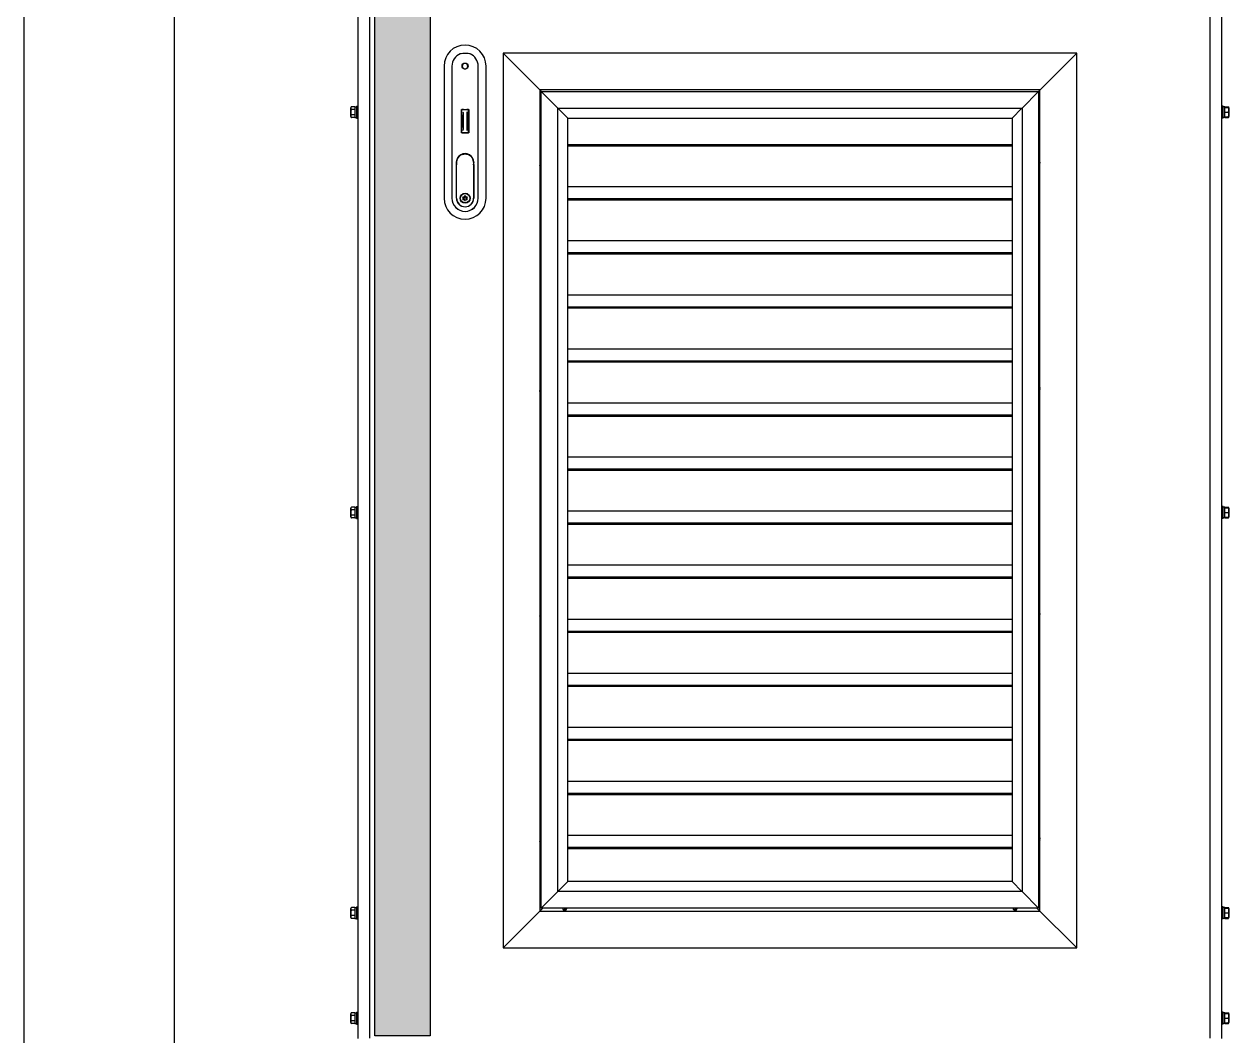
# Model space of a CAD drawing. Header units: millimetres. Extents: x 55614 to 110757, y -66981 to -47484.
# Drawn here: x 62705 to 63908, y -56544 to -55533 of the extents above; entities that cross this region are included whole.
import ezdxf

# ---------------------------------------------------------------- set-up
doc = ezdxf.new("R2010")
doc.units = ezdxf.units.MM
doc.layers.get('0').update_dxf_attribs({"lineweight": 15})
for name, color, linetype in [('2401-00300-M6-16HWMC_0', 7, 'Continuous'), ('2401-00695-M4-16ST_0', 7, 'Continuous'), ('4212-68099_1_0', 7, 'Continuous'), ('4212-73755_1_0', 7, 'Continuous'), ('layer 3', 7, 'Continuous'), ('WATER-PROOF-INNER-DOWN_0', 7, 'Continuous'), ('WATER-PROOF-INNER-SIDE_0', 7, 'Continuous'), ('WATER-PROOF-INNER_0', 7, 'Continuous'), ('WATER-PROOF-OUTER-DOWN_0', 7, 'Continuous'), ('WATER-PROOF-OUTER-SIDE_0', 7, 'Continuous'), ('WSP-0814_1_0', 7, 'Continuous'), ('WSP-0814_3_0', 7, 'Continuous')]:
    doc.layers.add(name, color=color, linetype=linetype)
doc.layers.add('THICK', color=7, linetype='Continuous', lineweight=0)

# ---------------------------------------------------------------- blocks, each defined once
blk = doc.blocks.new('erwqre')
h = blk.add_hatch(color=252)
edge = h.paths.add_edge_path()
edge.add_spline(control_points=[(14396.7, -14467.8), (14396.7, -14125.7), (14396.7, -13783.6), (14396.7, -13783.6), (14396.7, -13783.6), (14396.7, -13783.6), (14383, -13802.3), (14369.2, -13820.9)], knot_values=[0.375, 0.375, 0.375, 0.375, 0.5, 0.5, 0.5, 0.5, 0.625, 0.625, 0.625, 0.625], degree=3, periodic=0)
edge.add_spline(control_points=[(14369.2, -13820.9), (14355.5, -13839.6), (14341.7, -13858.3), (14341.7, -13858.3), (14341.7, -13858.3), (14341.7, -13858.3), (14341.7, -14181.7), (14341.7, -14505.1)], knot_values=[0.625, 0.625, 0.625, 0.625, 0.75, 0.75, 0.75, 0.75, 0.875, 0.875, 0.875, 0.875], degree=3, periodic=0)
edge.add_spline(control_points=[(14341.7, -14505.1), (14341.7, -14828.6), (14341.7, -15152), (14341.7, -15152), (14341.7, -15152), (14355.5, -15152), (14369.2, -15152)], knot_values=[0.875, 0.875, 0.875, 0.875, 1, 1, 1, 1.125, 1.125, 1.125, 1.125], degree=3, periodic=0)
edge.add_spline(control_points=[(14369.2, -15152), (14383, -15152), (14396.7, -15152), (14396.7, -15152), (14396.7, -15152), (14396.7, -15152), (14396.7, -14809.9), (14396.7, -14467.8)], knot_values=[0.125, 0.125, 0.125, 0.125, 0.25, 0.25, 0.25, 0.25, 0.375, 0.375, 0.375, 0.375], degree=3, periodic=0)
at = {"layer": 'layer 3', "color": 250}
blk.add_open_spline([(14341.7, -15152), (14341.7, -15152), (14396.7, -15152), (14396.7, -15152), (14396.7, -15152), (14396.7, -15152), (14396.7, -13783.6), (14396.7, -13783.6), (14396.7, -13783.6), (14396.7, -13783.6), (14341.7, -13858.3), (14341.7, -13858.3), (14341.7, -13858.3), (14341.7, -13858.3), (14341.7, -15152), (14341.7, -15152)], degree=3, knots=[0, 0, 0, 0, 0.25, 0.25, 0.25, 0.25, 0.5, 0.5, 0.5, 0.5, 0.75, 0.75, 0.75, 0.75, 1, 1, 1, 1], dxfattribs=at)
blk = doc.blocks.new('2-1725')
at = {"layer": '2401-00300-M6-16HWMC_0', "color": 7, "linetype": 'Continuous'}
for p, q in [((-18055.7, -72705.3), (-18055.7, -72696.6)), ((-18051.7, -72695.6), (-18055.2, -72695.6)), ((-18051.7, -72695.6), (-18051.7, -72706.3)), ((-18051.7, -72695.6), (-18050.1, -72695.6)), ((-18050.1, -72694.9), (-18050.1, -72706.9)), ((-18050.1, -72694.9), (-18048.6, -72694.9)), ((-17184.2, -72694.9), (-17185.6, -72694.9)), ((-17184.2, -72706.9), (-17184.2, -72694.9)), ((-17182.5, -72695.6), (-17184.2, -72695.6)), ((-17182.5, -72695.6), (-17179.1, -72695.6)), ((-17182.5, -72706.3), (-17182.5, -72695.6)), ((-17182.5, -72696.3), (-17178.6, -72696.3)), ((-17178.5, -72696.6), (-17178.5, -72705.3)), ((-18051.7, -72698.3), (-18055.2, -72698.3)), ((-18051.7, -72703.6), (-18055.2, -72703.6)), ((-18051.7, -72706.3), (-18055.2, -72706.3)), ((-18051.7, -72706.3), (-18050.1, -72706.3)), ((-18050.1, -72706.9), (-18048.6, -72706.9)), ((-17184.2, -72706.9), (-17185.6, -72706.9)), ((-17182.5, -72706.3), (-17184.2, -72706.3)), ((-17182.5, -72700.9), (-17179.1, -72700.9)), ((-17182.5, -72705.6), (-17178.6, -72705.6)), ((-17182.5, -72706.3), (-17179.1, -72706.3)), ((-18055.7, -73105.3), (-18055.7, -73096.6)), ((-18051.7, -73095.6), (-18055.2, -73095.6)), ((-18051.7, -73098.3), (-18055.2, -73098.3)), ((-18051.7, -73103.6), (-18055.2, -73103.6)), ((-18051.7, -73106.3), (-18055.2, -73106.3)), ((-18051.7, -73095.6), (-18051.7, -73106.3)), ((-18051.7, -73095.6), (-18050.1, -73095.6)), ((-18051.7, -73106.3), (-18050.1, -73106.3)), ((-18050.1, -73094.9), (-18050.1, -73106.9)), ((-18050.1, -73094.9), (-18048.6, -73094.9)), ((-17184.2, -73094.9), (-17185.6, -73094.9)), ((-17184.2, -73106.9), (-17184.2, -73094.9)), ((-17182.5, -73095.6), (-17184.2, -73095.6)), ((-17182.5, -73106.3), (-17184.2, -73106.3)), ((-17182.5, -73095.6), (-17179.1, -73095.6)), ((-17182.5, -73106.3), (-17182.5, -73095.6)), ((-17182.5, -73096.3), (-17178.6, -73096.3)), ((-17182.5, -73100.9), (-17179.1, -73100.9)), ((-17182.5, -73105.6), (-17178.6, -73105.6)), ((-17182.5, -73106.3), (-17179.1, -73106.3)), ((-17178.5, -73096.6), (-17178.5, -73105.3)), ((-18050.1, -73106.9), (-18048.6, -73106.9)), ((-17184.2, -73106.9), (-17185.6, -73106.9)), ((-18055.7, -73505.3), (-18055.7, -73496.6)), ((-18051.7, -73495.6), (-18055.2, -73495.6)), ((-18051.7, -73498.3), (-18055.2, -73498.3)), ((-18051.7, -73503.6), (-18055.2, -73503.6)), ((-18051.7, -73495.6), (-18050.1, -73495.6)), ((-18051.7, -73495.6), (-18051.7, -73506.3)), ((-18050.1, -73494.9), (-18048.6, -73494.9)), ((-18050.1, -73494.9), (-18050.1, -73506.9)), ((-17184.2, -73494.9), (-17185.6, -73494.9)), ((-17184.2, -73506.9), (-17184.2, -73494.9)), ((-17182.5, -73495.6), (-17184.2, -73495.6)), ((-17182.5, -73495.6), (-17179.1, -73495.6)), ((-17182.5, -73506.3), (-17182.5, -73495.6)), ((-17182.5, -73496.3), (-17178.6, -73496.3)), ((-17182.5, -73500.9), (-17179.1, -73500.9)), ((-17178.5, -73496.6), (-17178.5, -73505.3)), ((-18051.7, -73506.3), (-18055.2, -73506.3)), ((-18051.7, -73506.3), (-18050.1, -73506.3)), ((-18050.1, -73506.9), (-18048.6, -73506.9)), ((-17184.2, -73506.9), (-17185.6, -73506.9)), ((-17182.5, -73506.3), (-17184.2, -73506.3)), ((-17182.5, -73505.6), (-17178.6, -73505.6)), ((-17182.5, -73506.3), (-17179.1, -73506.3)), ((-18050.1, -73599.9), (-18048.6, -73599.9)), ((-18050.1, -73599.9), (-18050.1, -73611.9)), ((-17184.2, -73599.9), (-17185.6, -73599.9)), ((-17184.2, -73611.9), (-17184.2, -73599.9)), ((-18055.7, -73610.3), (-18055.7, -73601.6)), ((-18051.7, -73600.6), (-18055.2, -73600.6)), ((-18051.7, -73603.3), (-18055.2, -73603.3)), ((-18051.7, -73608.6), (-18055.2, -73608.6)), ((-18051.7, -73611.3), (-18055.2, -73611.3)), ((-18051.7, -73600.6), (-18050.1, -73600.6)), ((-18051.7, -73600.6), (-18051.7, -73611.3)), ((-18051.7, -73611.3), (-18050.1, -73611.3)), ((-18050.1, -73611.9), (-18048.6, -73611.9)), ((-17184.2, -73611.9), (-17185.6, -73611.9)), ((-17182.5, -73600.6), (-17184.2, -73600.6)), ((-17182.5, -73611.3), (-17184.2, -73611.3)), ((-17182.5, -73600.6), (-17179.1, -73600.6)), ((-17182.5, -73611.3), (-17182.5, -73600.6)), ((-17182.5, -73601.3), (-17178.6, -73601.3)), ((-17182.5, -73605.9), (-17179.1, -73605.9)), ((-17182.5, -73610.6), (-17178.6, -73610.6)), ((-17182.5, -73611.3), (-17179.1, -73611.3)), ((-17178.5, -73601.6), (-17178.5, -73610.3))]:
    blk.add_line(p, q, dxfattribs=at)
for centre, start, end in [((-18054.5, -72696.6), 124.948, 180), ((-17179.8, -72696.6), 13.3936, 55.052), ((-17179.8, -72696.6), 0, 13.392), ((-18054.5, -72705.3), 180, 235.052), ((-17179.8, -72705.3), 304.948, 346.6065), ((-17179.8, -72705.3), 346.608, 0), ((-18054.5, -73096.6), 124.948, 180), ((-18054.5, -73105.3), 180, 235.052), ((-17179.8, -73096.6), 13.3936, 55.052), ((-17179.8, -73105.3), 304.948, 346.6065), ((-17179.8, -73096.6), 0, 13.392), ((-17179.8, -73105.3), 346.608, 0), ((-18054.5, -73496.6), 124.948, 180), ((-17179.8, -73496.6), 13.3936, 55.052), ((-17179.8, -73496.6), 0, 13.392), ((-18054.5, -73505.3), 180, 235.052), ((-17179.8, -73505.3), 304.948, 346.6065), ((-17179.8, -73505.3), 346.608, 0), ((-18054.5, -73601.6), 124.948, 180), ((-18054.5, -73610.3), 180, 235.052), ((-17179.8, -73601.6), 13.3936, 55.052), ((-17179.8, -73610.3), 304.948, 346.6065), ((-17179.8, -73601.6), 0, 13.392), ((-17179.8, -73610.3), 346.608, 0)]:
    blk.add_arc(centre, 1.22, start, end, dxfattribs=at)
for points, knots in [([(-18055.2, -72695.6), (-18055.3, -72695.7), (-18055.5, -72695.9), (-18055.7, -72696.3), (-18055.7, -72696.9), (-18055.7, -72697.5), (-18055.5, -72698), (-18055.3, -72698.2), (-18055.2, -72698.3)], [0, 0, 0, 0, 0.14349, 0.266269, 0.5, 0.733731, 0.856508, 1, 1, 1, 1]), ([(-17178.6, -72696.3), (-17178.6, -72696.2), (-17178.7, -72695.9), (-17178.9, -72695.7), (-17179.1, -72695.6)], [0, 0, 0, 0, 0.461192, 1, 1, 1, 1]), ([(-17179.1, -72700.9), (-17178.8, -72700.6), (-17178.6, -72699.8), (-17178.6, -72698.6), (-17178.6, -72697.4), (-17178.8, -72696.6), (-17179.1, -72696.3)], [0, 0, 0, 0, 0.250792, 0.5, 0.749207, 1, 1, 1, 1]), ([(-18055.2, -72698.3), (-18055.5, -72698.6), (-18055.7, -72699.6), (-18055.7, -72700.9), (-18055.7, -72702.3), (-18055.5, -72703.3), (-18055.2, -72703.6)], [0, 0, 0, 0, 0.248888, 0.499999, 0.75111, 1, 1, 1, 1]), ([(-18055.2, -72703.6), (-18055.3, -72703.7), (-18055.5, -72703.9), (-18055.7, -72704.4), (-18055.7, -72705), (-18055.7, -72705.5), (-18055.5, -72706), (-18055.3, -72706.2), (-18055.2, -72706.3)], [0, 0, 0, 0, 0.143491, 0.266268, 0.499999, 0.733731, 0.856509, 1, 1, 1, 1]), ([(-17179.1, -72705.6), (-17178.8, -72705.3), (-17178.6, -72704.5), (-17178.6, -72703.3), (-17178.6, -72702.1), (-17178.8, -72701.3), (-17179.1, -72700.9)], [0, 0, 0, 0, 0.250791, 0.499999, 0.749207, 1, 1, 1, 1]), ([(-17179.1, -72706.3), (-17178.9, -72706.2), (-17178.7, -72706), (-17178.6, -72705.7), (-17178.6, -72705.6)], [0, 0, 0, 0, 0.538812, 1, 1, 1, 1]), ([(-18055.2, -73095.6), (-18055.3, -73095.7), (-18055.5, -73095.9), (-18055.7, -73096.3), (-18055.7, -73096.9), (-18055.7, -73097.5), (-18055.5, -73098), (-18055.3, -73098.2), (-18055.2, -73098.3)], [0, 0, 0, 0, 0.14349, 0.266269, 0.5, 0.733731, 0.856508, 1, 1, 1, 1]), ([(-18055.2, -73098.3), (-18055.5, -73098.6), (-18055.7, -73099.6), (-18055.7, -73100.9), (-18055.7, -73102.3), (-18055.5, -73103.3), (-18055.2, -73103.6)], [0, 0, 0, 0, 0.248888, 0.499999, 0.75111, 1, 1, 1, 1]), ([(-18055.2, -73103.6), (-18055.3, -73103.7), (-18055.5, -73103.9), (-18055.7, -73104.4), (-18055.7, -73105), (-18055.7, -73105.5), (-18055.5, -73106), (-18055.3, -73106.2), (-18055.2, -73106.3)], [0, 0, 0, 0, 0.143491, 0.266268, 0.499999, 0.733731, 0.856509, 1, 1, 1, 1]), ([(-17178.6, -73096.3), (-17178.6, -73096.2), (-17178.7, -73095.9), (-17178.9, -73095.7), (-17179.1, -73095.6)], [0, 0, 0, 0, 0.461192, 1, 1, 1, 1]), ([(-17179.1, -73100.9), (-17178.8, -73100.6), (-17178.6, -73099.8), (-17178.6, -73098.6), (-17178.6, -73097.4), (-17178.8, -73096.6), (-17179.1, -73096.3)], [0, 0, 0, 0, 0.250792, 0.5, 0.749207, 1, 1, 1, 1]), ([(-17179.1, -73105.6), (-17178.8, -73105.3), (-17178.6, -73104.5), (-17178.6, -73103.3), (-17178.6, -73102.1), (-17178.8, -73101.3), (-17179.1, -73100.9)], [0, 0, 0, 0, 0.250791, 0.499999, 0.749207, 1, 1, 1, 1]), ([(-17179.1, -73106.3), (-17178.9, -73106.2), (-17178.7, -73106), (-17178.6, -73105.7), (-17178.6, -73105.6)], [0, 0, 0, 0, 0.538812, 1, 1, 1, 1]), ([(-18055.2, -73495.6), (-18055.3, -73495.7), (-18055.5, -73495.9), (-18055.7, -73496.3), (-18055.7, -73496.9), (-18055.7, -73497.5), (-18055.5, -73498), (-18055.3, -73498.2), (-18055.2, -73498.3)], [0, 0, 0, 0, 0.14349, 0.266269, 0.5, 0.733731, 0.856508, 1, 1, 1, 1]), ([(-18055.2, -73498.3), (-18055.5, -73498.6), (-18055.7, -73499.6), (-18055.7, -73500.9), (-18055.7, -73502.3), (-18055.5, -73503.3), (-18055.2, -73503.6)], [0, 0, 0, 0, 0.248888, 0.499999, 0.75111, 1, 1, 1, 1]), ([(-18055.2, -73503.6), (-18055.3, -73503.7), (-18055.5, -73503.9), (-18055.7, -73504.4), (-18055.7, -73505), (-18055.7, -73505.5), (-18055.5, -73506), (-18055.3, -73506.2), (-18055.2, -73506.3)], [0, 0, 0, 0, 0.143491, 0.266268, 0.499999, 0.733731, 0.856509, 1, 1, 1, 1]), ([(-17178.6, -73496.3), (-17178.6, -73496.2), (-17178.7, -73495.9), (-17178.9, -73495.7), (-17179.1, -73495.6)], [0, 0, 0, 0, 0.461192, 1, 1, 1, 1]), ([(-17179.1, -73500.9), (-17178.8, -73500.6), (-17178.6, -73499.8), (-17178.6, -73498.6), (-17178.6, -73497.4), (-17178.8, -73496.6), (-17179.1, -73496.3)], [0, 0, 0, 0, 0.250792, 0.5, 0.749207, 1, 1, 1, 1]), ([(-17179.1, -73505.6), (-17178.8, -73505.3), (-17178.6, -73504.5), (-17178.6, -73503.3), (-17178.6, -73502.1), (-17178.8, -73501.3), (-17179.1, -73500.9)], [0, 0, 0, 0, 0.250791, 0.499999, 0.749207, 1, 1, 1, 1]), ([(-17179.1, -73506.3), (-17178.9, -73506.2), (-17178.7, -73506), (-17178.6, -73505.7), (-17178.6, -73505.6)], [0, 0, 0, 0, 0.538812, 1, 1, 1, 1]), ([(-18055.2, -73600.6), (-18055.3, -73600.7), (-18055.5, -73600.9), (-18055.7, -73601.3), (-18055.7, -73601.9), (-18055.7, -73602.5), (-18055.5, -73603), (-18055.3, -73603.2), (-18055.2, -73603.3)], [0, 0, 0, 0, 0.14349, 0.266269, 0.5, 0.733731, 0.856508, 1, 1, 1, 1]), ([(-18055.2, -73603.3), (-18055.5, -73603.6), (-18055.7, -73604.6), (-18055.7, -73605.9), (-18055.7, -73607.3), (-18055.5, -73608.3), (-18055.2, -73608.6)], [0, 0, 0, 0, 0.248888, 0.499999, 0.75111, 1, 1, 1, 1]), ([(-18055.2, -73608.6), (-18055.3, -73608.7), (-18055.5, -73608.9), (-18055.7, -73609.4), (-18055.7, -73610), (-18055.7, -73610.5), (-18055.5, -73611), (-18055.3, -73611.2), (-18055.2, -73611.3)], [0, 0, 0, 0, 0.143491, 0.266268, 0.499999, 0.733731, 0.856509, 1, 1, 1, 1]), ([(-17178.6, -73601.3), (-17178.6, -73601.2), (-17178.7, -73600.9), (-17178.9, -73600.7), (-17179.1, -73600.6)], [0, 0, 0, 0, 0.461192, 1, 1, 1, 1]), ([(-17179.1, -73605.9), (-17178.8, -73605.6), (-17178.6, -73604.8), (-17178.6, -73603.6), (-17178.6, -73602.4), (-17178.8, -73601.6), (-17179.1, -73601.3)], [0, 0, 0, 0, 0.250792, 0.5, 0.749207, 1, 1, 1, 1]), ([(-17179.1, -73610.6), (-17178.8, -73610.3), (-17178.6, -73609.5), (-17178.6, -73608.3), (-17178.6, -73607.1), (-17178.8, -73606.3), (-17179.1, -73605.9)], [0, 0, 0, 0, 0.250791, 0.499999, 0.749207, 1, 1, 1, 1]), ([(-17179.1, -73611.3), (-17178.9, -73611.2), (-17178.7, -73611), (-17178.6, -73610.7), (-17178.6, -73610.6)], [0, 0, 0, 0, 0.538812, 1, 1, 1, 1])]:
    blk.add_open_spline(points, degree=3, knots=knots, dxfattribs=at)
at = {"layer": '2401-00695-M4-16ST_0', "color": 7, "linetype": 'Continuous'}
for p, q in [((-17866.3, -72751.2), (-17866.3, -72751.3)), ((-17866.3, -72753.2), (-17866.3, -72754.9)), ((-17368, -72752.6), (-17368, -72751)), ((-17367.9, -72754.5), (-17367.9, -72754.8)), ((-17866.3, -72976.2), (-17866.3, -72976.3)), ((-17866.3, -72978.2), (-17866.3, -72979.9)), ((-17368, -72977.6), (-17368, -72976)), ((-17367.9, -72979.5), (-17367.9, -72979.8)), ((-17866.3, -73201.2), (-17866.3, -73201.3)), ((-17368, -73202.6), (-17368, -73201)), ((-17866.3, -73203.2), (-17866.3, -73204.9)), ((-17367.9, -73204.5), (-17367.9, -73204.8)), ((-17866.3, -73426.2), (-17866.3, -73426.3)), ((-17866.3, -73428.2), (-17866.3, -73429.9)), ((-17368, -73427.6), (-17368, -73426)), ((-17367.9, -73429.5), (-17367.9, -73429.8)), ((-17842.4, -73497.7), (-17842.4, -73498)), ((-17841.8, -73496.5), (-17841.8, -73498.1)), ((-17392.4, -73497.7), (-17392.4, -73498)), ((-17391.8, -73496.5), (-17391.8, -73498.1))]:
    blk.add_line(p, q, dxfattribs=at)
for centre in [(-17866.6, -72752.9), (-17367.6, -72752.9), (-17866.6, -72977.9), (-17367.6, -72977.9), (-17866.6, -73202.9), (-17367.6, -73202.9), (-17866.6, -73427.9), (-17367.6, -73427.9)]:
    blk.add_circle(centre, 0.2, dxfattribs=at)
for centre, radius, start, end in [((-17866.6, -72752.9), 2, 59.875, 98.6348), ((-17866.6, -72752.9), 2, 261.3402, 300.004), ((-17367.6, -72752.9), 2, 81.3433, 120.0078), ((-17367.6, -72752.9), 2, 239.8653, 278.6349), ((-17866.6, -72977.9), 2, 59.875, 98.6348), ((-17866.6, -72977.9), 2, 261.3402, 300.004), ((-17367.6, -72977.9), 2, 81.3433, 120.0078), ((-17367.6, -72977.9), 2, 239.8653, 278.6349), ((-17866.6, -73202.9), 2, 59.875, 98.6348), ((-17367.6, -73202.9), 2, 81.3433, 120.0078), ((-17866.6, -73202.9), 2, 261.3402, 300.004), ((-17367.6, -73202.9), 2, 239.8653, 278.6349), ((-17866.6, -73427.9), 2, 59.875, 98.6348), ((-17866.6, -73427.9), 2, 261.3402, 300.004), ((-17367.6, -73427.9), 2, 81.3433, 120.0078), ((-17367.6, -73427.9), 2, 239.8653, 278.6349), ((-17842.1, -73496.2), 2, 182.3857, 357.6061), ((-17842.1, -73496.2), 0.2, 204.8759, 335.1241), ((-17392.1, -73496.2), 2, 182.3857, 357.6061), ((-17392.1, -73496.2), 0.2, 204.8759, 335.1241)]:
    blk.add_arc(centre, radius, start, end, dxfattribs=at)
for points, knots in [([(-17866.6, -72752.1), (-17866.6, -72752.2), (-17866.7, -72752.3), (-17866.8, -72752.5), (-17866.9, -72752.6)], [0, 0, 0, 0, 0.201768, 1, 1, 1, 1]), ([(-17866.9, -72754.5), (-17866.9, -72754.5), (-17866.9, -72754.2), (-17866.7, -72754), (-17866.6, -72753.8)], [0, 0, 0, 0, 0.194813, 1, 1, 1, 1]), ([(-17866.7, -72754.9), (-17866.8, -72754.9), (-17866.9, -72754.9), (-17866.9, -72754.8), (-17866.9, -72754.8)], [0, 0, 0, 0, 0.518556, 1, 1, 1, 1]), ([(-17866.6, -72750.9), (-17866.5, -72750.9), (-17866.4, -72751), (-17866.3, -72751.1), (-17866.3, -72751.2)], [0, 0, 0, 0, 0.502949, 1, 1, 1, 1]), ([(-17866.3, -72751.3), (-17866.3, -72751.4), (-17866.4, -72751.7), (-17866.6, -72752), (-17866.6, -72752.1)], [0, 0, 0, 0, 0.414722, 1, 1, 1, 1]), ([(-17866.6, -72753.8), (-17866.6, -72753.7), (-17866.5, -72753.5), (-17866.4, -72753.4), (-17866.3, -72753.2)], [0, 0, 0, 0, 0.192336, 1, 1, 1, 1]), ([(-17866.3, -72753.2), (-17866.2, -72753.3), (-17866, -72753.4), (-17865.8, -72753.5), (-17865.6, -72753.6)], [0, 0, 0, 0, 0.280836, 1, 1, 1, 1]), ([(-17368.6, -72752.3), (-17368.6, -72752.4), (-17368.4, -72752.5), (-17368.2, -72752.6), (-17368, -72752.6)], [0, 0, 0, 0, 0.220892, 1, 1, 1, 1]), ([(-17367.6, -72752.1), (-17367.7, -72752.2), (-17367.8, -72752.3), (-17367.9, -72752.5), (-17368, -72752.6)], [0, 0, 0, 0, 0.192322, 1, 1, 1, 1]), ([(-17367.9, -72754.5), (-17367.9, -72754.5), (-17367.9, -72754.2), (-17367.7, -72754), (-17367.6, -72753.8)], [0, 0, 0, 0, 0.194813, 1, 1, 1, 1]), ([(-17367.7, -72754.9), (-17367.8, -72754.9), (-17367.9, -72754.9), (-17367.9, -72754.8), (-17367.9, -72754.8)], [0, 0, 0, 0, 0.518556, 1, 1, 1, 1]), ([(-17367.6, -72750.9), (-17367.5, -72750.9), (-17367.4, -72751), (-17367.3, -72751.1), (-17367.3, -72751.2)], [0, 0, 0, 0, 0.502949, 1, 1, 1, 1]), ([(-17367.3, -72751.3), (-17367.3, -72751.4), (-17367.4, -72751.7), (-17367.6, -72752), (-17367.6, -72752.1)], [0, 0, 0, 0, 0.414722, 1, 1, 1, 1]), ([(-17367.6, -72753.8), (-17367.6, -72753.7), (-17367.5, -72753.6), (-17367.4, -72753.4), (-17367.3, -72753.3)], [0, 0, 0, 0, 0.201734, 1, 1, 1, 1]), ([(-17866.6, -72977.1), (-17866.6, -72977.2), (-17866.7, -72977.3), (-17866.8, -72977.5), (-17866.9, -72977.6)], [0, 0, 0, 0, 0.201768, 1, 1, 1, 1]), ([(-17866.9, -72979.5), (-17866.9, -72979.5), (-17866.9, -72979.2), (-17866.7, -72979), (-17866.6, -72978.8)], [0, 0, 0, 0, 0.194813, 1, 1, 1, 1]), ([(-17866.7, -72979.9), (-17866.8, -72979.9), (-17866.9, -72979.9), (-17866.9, -72979.8), (-17866.9, -72979.8)], [0, 0, 0, 0, 0.518556, 1, 1, 1, 1]), ([(-17866.6, -72975.9), (-17866.5, -72975.9), (-17866.4, -72976), (-17866.3, -72976.1), (-17866.3, -72976.2)], [0, 0, 0, 0, 0.502949, 1, 1, 1, 1]), ([(-17866.3, -72976.3), (-17866.3, -72976.4), (-17866.4, -72976.7), (-17866.6, -72977), (-17866.6, -72977.1)], [0, 0, 0, 0, 0.414722, 1, 1, 1, 1]), ([(-17866.6, -72978.8), (-17866.6, -72978.7), (-17866.5, -72978.5), (-17866.4, -72978.4), (-17866.3, -72978.2)], [0, 0, 0, 0, 0.192336, 1, 1, 1, 1]), ([(-17866.3, -72978.2), (-17866.2, -72978.3), (-17866, -72978.4), (-17865.8, -72978.5), (-17865.6, -72978.6)], [0, 0, 0, 0, 0.280836, 1, 1, 1, 1]), ([(-17368.6, -72977.3), (-17368.6, -72977.4), (-17368.4, -72977.5), (-17368.2, -72977.6), (-17368, -72977.6)], [0, 0, 0, 0, 0.220892, 1, 1, 1, 1]), ([(-17367.6, -72977.1), (-17367.7, -72977.2), (-17367.8, -72977.3), (-17367.9, -72977.5), (-17368, -72977.6)], [0, 0, 0, 0, 0.192322, 1, 1, 1, 1]), ([(-17367.9, -72979.5), (-17367.9, -72979.5), (-17367.9, -72979.2), (-17367.7, -72979), (-17367.6, -72978.8)], [0, 0, 0, 0, 0.194813, 1, 1, 1, 1]), ([(-17367.7, -72979.9), (-17367.8, -72979.9), (-17367.9, -72979.9), (-17367.9, -72979.8), (-17367.9, -72979.8)], [0, 0, 0, 0, 0.518556, 1, 1, 1, 1]), ([(-17367.6, -72975.9), (-17367.5, -72975.9), (-17367.4, -72976), (-17367.3, -72976.1), (-17367.3, -72976.2)], [0, 0, 0, 0, 0.502949, 1, 1, 1, 1]), ([(-17367.3, -72976.3), (-17367.3, -72976.4), (-17367.4, -72976.7), (-17367.6, -72977), (-17367.6, -72977.1)], [0, 0, 0, 0, 0.414722, 1, 1, 1, 1]), ([(-17367.6, -72978.8), (-17367.6, -72978.7), (-17367.5, -72978.6), (-17367.4, -72978.4), (-17367.3, -72978.3)], [0, 0, 0, 0, 0.201734, 1, 1, 1, 1]), ([(-17866.6, -73202.1), (-17866.6, -73202.2), (-17866.7, -73202.3), (-17866.8, -73202.5), (-17866.9, -73202.6)], [0, 0, 0, 0, 0.201768, 1, 1, 1, 1]), ([(-17866.6, -73200.9), (-17866.5, -73200.9), (-17866.4, -73201), (-17866.3, -73201.1), (-17866.3, -73201.2)], [0, 0, 0, 0, 0.502949, 1, 1, 1, 1]), ([(-17866.3, -73201.3), (-17866.3, -73201.4), (-17866.4, -73201.7), (-17866.6, -73202), (-17866.6, -73202.1)], [0, 0, 0, 0, 0.414722, 1, 1, 1, 1]), ([(-17368.6, -73202.3), (-17368.6, -73202.4), (-17368.4, -73202.5), (-17368.2, -73202.6), (-17368, -73202.6)], [0, 0, 0, 0, 0.220892, 1, 1, 1, 1]), ([(-17367.6, -73202.1), (-17367.7, -73202.2), (-17367.8, -73202.3), (-17367.9, -73202.5), (-17368, -73202.6)], [0, 0, 0, 0, 0.192322, 1, 1, 1, 1]), ([(-17367.6, -73200.9), (-17367.5, -73200.9), (-17367.4, -73201), (-17367.3, -73201.1), (-17367.3, -73201.2)], [0, 0, 0, 0, 0.502949, 1, 1, 1, 1]), ([(-17367.3, -73201.3), (-17367.3, -73201.4), (-17367.4, -73201.7), (-17367.6, -73202), (-17367.6, -73202.1)], [0, 0, 0, 0, 0.414722, 1, 1, 1, 1]), ([(-17866.9, -73204.5), (-17866.9, -73204.5), (-17866.9, -73204.2), (-17866.7, -73204), (-17866.6, -73203.8)], [0, 0, 0, 0, 0.194813, 1, 1, 1, 1]), ([(-17866.7, -73204.9), (-17866.8, -73204.9), (-17866.9, -73204.9), (-17866.9, -73204.8), (-17866.9, -73204.8)], [0, 0, 0, 0, 0.518556, 1, 1, 1, 1]), ([(-17866.6, -73203.8), (-17866.6, -73203.7), (-17866.5, -73203.5), (-17866.4, -73203.4), (-17866.3, -73203.2)], [0, 0, 0, 0, 0.192336, 1, 1, 1, 1]), ([(-17866.3, -73203.2), (-17866.2, -73203.3), (-17866, -73203.4), (-17865.8, -73203.5), (-17865.6, -73203.6)], [0, 0, 0, 0, 0.280836, 1, 1, 1, 1]), ([(-17367.9, -73204.5), (-17367.9, -73204.5), (-17367.9, -73204.2), (-17367.7, -73204), (-17367.6, -73203.8)], [0, 0, 0, 0, 0.194813, 1, 1, 1, 1]), ([(-17367.7, -73204.9), (-17367.8, -73204.9), (-17367.9, -73204.9), (-17367.9, -73204.8), (-17367.9, -73204.8)], [0, 0, 0, 0, 0.518556, 1, 1, 1, 1]), ([(-17367.6, -73203.8), (-17367.6, -73203.7), (-17367.5, -73203.6), (-17367.4, -73203.4), (-17367.3, -73203.3)], [0, 0, 0, 0, 0.201734, 1, 1, 1, 1]), ([(-17866.6, -73427.1), (-17866.6, -73427.2), (-17866.7, -73427.3), (-17866.8, -73427.5), (-17866.9, -73427.6)], [0, 0, 0, 0, 0.201768, 1, 1, 1, 1]), ([(-17866.9, -73429.5), (-17866.9, -73429.5), (-17866.9, -73429.2), (-17866.7, -73429), (-17866.6, -73428.8)], [0, 0, 0, 0, 0.194813, 1, 1, 1, 1]), ([(-17866.7, -73429.9), (-17866.8, -73429.9), (-17866.9, -73429.9), (-17866.9, -73429.8), (-17866.9, -73429.8)], [0, 0, 0, 0, 0.518556, 1, 1, 1, 1]), ([(-17866.6, -73425.9), (-17866.5, -73425.9), (-17866.4, -73426), (-17866.3, -73426.1), (-17866.3, -73426.2)], [0, 0, 0, 0, 0.502949, 1, 1, 1, 1]), ([(-17866.3, -73426.3), (-17866.3, -73426.4), (-17866.4, -73426.7), (-17866.6, -73427), (-17866.6, -73427.1)], [0, 0, 0, 0, 0.414722, 1, 1, 1, 1]), ([(-17866.6, -73428.8), (-17866.6, -73428.7), (-17866.5, -73428.5), (-17866.4, -73428.4), (-17866.3, -73428.2)], [0, 0, 0, 0, 0.192336, 1, 1, 1, 1]), ([(-17866.3, -73428.2), (-17866.2, -73428.3), (-17866, -73428.4), (-17865.8, -73428.5), (-17865.6, -73428.6)], [0, 0, 0, 0, 0.280836, 1, 1, 1, 1]), ([(-17368.6, -73427.3), (-17368.6, -73427.4), (-17368.4, -73427.5), (-17368.2, -73427.6), (-17368, -73427.6)], [0, 0, 0, 0, 0.220892, 1, 1, 1, 1]), ([(-17367.6, -73427.1), (-17367.7, -73427.2), (-17367.8, -73427.3), (-17367.9, -73427.5), (-17368, -73427.6)], [0, 0, 0, 0, 0.192322, 1, 1, 1, 1]), ([(-17367.9, -73429.5), (-17367.9, -73429.5), (-17367.9, -73429.2), (-17367.7, -73429), (-17367.6, -73428.8)], [0, 0, 0, 0, 0.194813, 1, 1, 1, 1]), ([(-17367.7, -73429.9), (-17367.8, -73429.9), (-17367.9, -73429.9), (-17367.9, -73429.8), (-17367.9, -73429.8)], [0, 0, 0, 0, 0.518556, 1, 1, 1, 1]), ([(-17367.6, -73425.9), (-17367.5, -73425.9), (-17367.4, -73426), (-17367.3, -73426.1), (-17367.3, -73426.2)], [0, 0, 0, 0, 0.502949, 1, 1, 1, 1]), ([(-17367.3, -73426.3), (-17367.3, -73426.4), (-17367.4, -73426.7), (-17367.6, -73427), (-17367.6, -73427.1)], [0, 0, 0, 0, 0.414722, 1, 1, 1, 1]), ([(-17367.6, -73428.8), (-17367.6, -73428.7), (-17367.5, -73428.6), (-17367.4, -73428.4), (-17367.3, -73428.3)], [0, 0, 0, 0, 0.201734, 1, 1, 1, 1]), ([(-17842.4, -73497.7), (-17842.4, -73497.7), (-17842.4, -73497.4), (-17842.2, -73497.2), (-17842.1, -73497)], [0, 0, 0, 0, 0.194813, 1, 1, 1, 1]), ([(-17842.2, -73498.2), (-17842.3, -73498.2), (-17842.4, -73498.1), (-17842.4, -73498), (-17842.4, -73498)], [0, 0, 0, 0, 0.518556, 1, 1, 1, 1]), ([(-17842.1, -73497), (-17842.1, -73496.9), (-17842, -73496.8), (-17841.9, -73496.6), (-17841.8, -73496.5)], [0, 0, 0, 0, 0.192336, 1, 1, 1, 1]), ([(-17841.8, -73496.5), (-17841.6, -73496.5), (-17841.2, -73496.7), (-17840.8, -73497), (-17840.6, -73497.4), (-17840.8, -73497.6), (-17840.9, -73497.7)], [0, 0, 0, 0, 0.358194, 0.617355, 0.800378, 1, 1, 1, 1]), ([(-17392.4, -73497.7), (-17392.4, -73497.7), (-17392.4, -73497.4), (-17392.2, -73497.2), (-17392.1, -73497)], [0, 0, 0, 0, 0.194813, 1, 1, 1, 1]), ([(-17392.2, -73498.2), (-17392.3, -73498.2), (-17392.4, -73498.1), (-17392.4, -73498), (-17392.4, -73498)], [0, 0, 0, 0, 0.518556, 1, 1, 1, 1]), ([(-17392.1, -73497), (-17392.1, -73496.9), (-17392, -73496.8), (-17391.9, -73496.6), (-17391.8, -73496.5)], [0, 0, 0, 0, 0.192336, 1, 1, 1, 1]), ([(-17391.8, -73496.5), (-17391.6, -73496.5), (-17391.2, -73496.7), (-17390.8, -73497), (-17390.6, -73497.4), (-17390.8, -73497.6), (-17390.9, -73497.7)], [0, 0, 0, 0, 0.358194, 0.617355, 0.800378, 1, 1, 1, 1])]:
    blk.add_open_spline(points, degree=3, knots=knots, dxfattribs=at)
at = {"layer": '4212-68099_1_0', "color": 7, "linetype": 'Continuous'}
for p, q in [((-18036.6, -73625.9), (-18036.6, -71550.9)), ((-17197.6, -71550.9), (-17197.6, -73625.9))]:
    blk.add_line(p, q, dxfattribs=at)
at = {"layer": '4212-73755_1_0', "color": 7, "linetype": 'Continuous'}
for p, q in [((-18048.6, -72574.9), (-18048.6, -73626.4)), ((-17185.6, -73626.4), (-17185.6, -72574.9))]:
    blk.add_line(p, q, dxfattribs=at)
at = {"layer": 'WATER-PROOF-INNER-DOWN_0', "color": 7, "linetype": 'Continuous'}
for p, q in [((-17849, -72696.8), (-17865.6, -72680.2)), ((-17865.6, -72680.2), (-17368.6, -72680.2)), ((-17385.2, -72696.8), (-17368.6, -72680.2)), ((-17849, -72696.8), (-17385.2, -72696.8)), ((-17839, -72706.8), (-17848.9, -72696.9)), ((-17395.2, -72706.8), (-17385.3, -72696.9)), ((-17839, -72706.8), (-17395.2, -72706.8)), ((-17865.6, -73496.2), (-17849, -73479.6)), ((-17385.2, -73479.6), (-17849, -73479.6)), ((-17848.9, -73479.5), (-17839, -73469.6)), ((-17395.2, -73469.6), (-17839, -73469.6)), ((-17385.3, -73479.5), (-17395.2, -73469.6)), ((-17368.6, -73496.2), (-17385.2, -73479.6)), ((-17368.6, -73496.2), (-17865.6, -73496.2))]:
    blk.add_line(p, q, dxfattribs=at)
at = {"layer": 'WATER-PROOF-INNER-SIDE_0', "color": 7, "linetype": 'Continuous'}
for p, q in [((-17865.6, -73496.2), (-17865.6, -72680.2)), ((-17849, -72696.8), (-17865.6, -72680.2)), ((-17385.2, -72696.8), (-17368.6, -72680.2)), ((-17368.6, -72680.2), (-17368.6, -73496.2)), ((-17849, -73479.6), (-17849, -72696.8)), ((-17839, -72706.8), (-17849, -72696.9)), ((-17395.2, -72706.8), (-17385.3, -72696.9)), ((-17385.2, -72696.8), (-17385.2, -73479.6)), ((-17839, -73469.6), (-17839, -72706.8)), ((-17395.2, -72706.8), (-17395.2, -73469.6)), ((-17865.6, -73496.2), (-17849, -73479.6)), ((-17849, -73479.6), (-17839, -73469.6)), ((-17385.3, -73479.6), (-17395.2, -73469.6)), ((-17368.6, -73496.2), (-17385.2, -73479.6))]:
    blk.add_line(p, q, dxfattribs=at)
at = {"layer": 'WATER-PROOF-INNER_0', "color": 7, "linetype": 'Continuous'}
for p, q in [((-17395.2, -72733.6), (-17839, -72733.6)), ((-17395.2, -72734.8), (-17839, -72734.8)), ((-17395.2, -72775.6), (-17839, -72775.6)), ((-17395.2, -72787.6), (-17839, -72787.6)), ((-17395.2, -72788.8), (-17839, -72788.8)), ((-17395.2, -72829.6), (-17839, -72829.6)), ((-17395.2, -72841.6), (-17839, -72841.6)), ((-17395.2, -72842.8), (-17839, -72842.8)), ((-17395.2, -72883.6), (-17839, -72883.6)), ((-17395.2, -72895.6), (-17839, -72895.6)), ((-17395.2, -72896.8), (-17839, -72896.8)), ((-17395.2, -72937.6), (-17839, -72937.6)), ((-17395.2, -72949.6), (-17839, -72949.6)), ((-17395.2, -72950.8), (-17839, -72950.8)), ((-17395.2, -72991.6), (-17839, -72991.6)), ((-17395.2, -73003.6), (-17839, -73003.6)), ((-17395.2, -73004.8), (-17839, -73004.8)), ((-17395.2, -73045.6), (-17839, -73045.6)), ((-17395.2, -73057.6), (-17839, -73057.6)), ((-17395.2, -73058.8), (-17839, -73058.8)), ((-17395.2, -73099.6), (-17839, -73099.6)), ((-17395.2, -73111.6), (-17839, -73111.6)), ((-17395.2, -73112.8), (-17839, -73112.8)), ((-17395.2, -73153.6), (-17839, -73153.6)), ((-17395.2, -73165.6), (-17839, -73165.6)), ((-17395.2, -73166.8), (-17839, -73166.8)), ((-17395.2, -73207.6), (-17839, -73207.6)), ((-17395.2, -73219.6), (-17839, -73219.6)), ((-17395.2, -73220.8), (-17839, -73220.8)), ((-17395.2, -73261.6), (-17839, -73261.6)), ((-17395.2, -73273.6), (-17839, -73273.6)), ((-17395.2, -73274.8), (-17839, -73274.8)), ((-17395.2, -73315.6), (-17839, -73315.6)), ((-17395.2, -73327.6), (-17839, -73327.6)), ((-17395.2, -73328.8), (-17839, -73328.8)), ((-17395.2, -73369.6), (-17839, -73369.6)), ((-17395.2, -73381.6), (-17839, -73381.6)), ((-17395.2, -73382.8), (-17839, -73382.8)), ((-17395.2, -73423.6), (-17839, -73423.6)), ((-17395.2, -73435.6), (-17839, -73435.6)), ((-17395.2, -73436.8), (-17839, -73436.8))]:
    blk.add_line(p, q, dxfattribs=at)
at = {"layer": 'WATER-PROOF-OUTER-DOWN_0', "color": 7, "linetype": 'Continuous'}
for p, q in [((-17865.3, -72680.2), (-17903.6, -72641.9)), ((-17330.6, -72641.9), (-17903.6, -72641.9)), ((-17368.9, -72680.2), (-17330.6, -72641.9)), ((-17367.3, -72678.6), (-17866.9, -72678.6)), ((-17864, -73496.3), (-17903.6, -73535.9)), ((-17866.9, -73499.2), (-17367.3, -73499.2)), ((-17370.3, -73496.3), (-17330.6, -73535.9)), ((-17903.6, -73535.9), (-17330.6, -73535.9))]:
    blk.add_line(p, q, dxfattribs=at)
at = {"layer": 'WATER-PROOF-OUTER-SIDE_0', "color": 7, "linetype": 'Continuous'}
for p, q in [((-17903.6, -72641.9), (-17903.6, -73535.9)), ((-17865.3, -72680.2), (-17903.6, -72641.9)), ((-17368.9, -72680.2), (-17330.6, -72641.9)), ((-17330.6, -73535.9), (-17330.6, -72641.9)), ((-17866.9, -72678.6), (-17866.9, -73499.2)), ((-17367.3, -73499.2), (-17367.3, -72678.6)), ((-17864, -73496.3), (-17903.6, -73535.9)), ((-17370.3, -73496.3), (-17330.6, -73535.9))]:
    blk.add_line(p, q, dxfattribs=at)
at = {"layer": 'WSP-0814_1_0', "color": 7, "linetype": 'Continuous'}
for p, q in [((-17936.7, -72642.8), (-17936.7, -72642.8)), ((-17962.6, -72654.9), (-17962.6, -72786.9)), ((-17954.7, -72654.9), (-17954.7, -72656.8)), ((-17954.7, -72659.3), (-17954.7, -72659.7)), ((-17954.7, -72659.7), (-17954.7, -72786.9)), ((-17928.5, -72656.8), (-17928.5, -72654.9)), ((-17928.5, -72786.9), (-17928.5, -72659.7)), ((-17920.6, -72786.9), (-17920.6, -72654.9)), ((-17945.3, -72721.2), (-17945.3, -72698.7)), ((-17944.9, -72705), (-17944.9, -72698.2)), ((-17944.9, -72705.3), (-17944.9, -72698.2)), ((-17944.9, -72705.3), (-17944.9, -72705.2)), ((-17944.5, -72703.7), (-17944.5, -72703.7)), ((-17941.7, -72698.1), (-17941.6, -72698.1)), ((-17938.8, -72703.7), (-17938.8, -72703.7)), ((-17938.4, -72698.2), (-17938.4, -72705.3)), ((-17938.4, -72705.2), (-17938.4, -72705.3)), ((-17938.3, -72698.2), (-17938.3, -72705)), ((-17937.9, -72698.7), (-17937.9, -72721.2)), ((-17944.9, -72721.7), (-17944.9, -72714.6)), ((-17944.9, -72714.7), (-17944.9, -72714.6)), ((-17944.9, -72721.7), (-17944.9, -72714.9)), ((-17944.5, -72716.2), (-17944.5, -72716.2)), ((-17938.8, -72716.2), (-17938.8, -72716.2)), ((-17938.4, -72714.6), (-17938.4, -72721.7)), ((-17938.4, -72714.6), (-17938.4, -72714.7)), ((-17938.3, -72714.9), (-17938.3, -72721.7)), ((-17941.6, -72721.8), (-17941.6, -72721.8)), ((-17950.2, -72751.2), (-17950.2, -72750.9)), ((-17950.2, -72786.9), (-17950.2, -72753.1)), ((-17950.1, -72786.9), (-17950.1, -72750.9)), ((-17933.1, -72750.9), (-17933.1, -72786.9)), ((-17933, -72750.9), (-17933, -72751.2)), ((-17933, -72753.1), (-17933, -72786.9)), ((-17943.4, -72786.8), (-17943.7, -72786.2)), ((-17943.7, -72787.7), (-17943.4, -72787.1)), ((-17943.3, -72785.5), (-17942.6, -72785.4)), ((-17942.6, -72788.4), (-17943.3, -72788.4)), ((-17942.4, -72785.3), (-17942, -72784.8)), ((-17942, -72789.1), (-17942.4, -72788.6)), ((-17941.2, -72784.8), (-17940.8, -72785.3)), ((-17940.8, -72788.6), (-17941.2, -72789.1)), ((-17940.6, -72785.4), (-17940, -72785.5)), ((-17940, -72788.4), (-17940.6, -72788.4)), ((-17939.5, -72786.2), (-17939.8, -72786.8)), ((-17939.8, -72787.1), (-17939.5, -72787.7))]:
    blk.add_line(p, q, dxfattribs=at)
for points in [[(-17942.5, -72642.2), (-17944, -72642.3), (-17945.6, -72642.5), (-17946.6, -72642.8)], [(-17936.7, -72642.8), (-17937.2, -72642.6), (-17938.4, -72642.4), (-17939.7, -72642.2), (-17940.8, -72642.2)], [(-17954.7, -72658.2), (-17954.7, -72658.3), (-17954.7, -72658.3), (-17954.7, -72658.4), (-17954.7, -72658.5), (-17954.7, -72658.6), (-17954.7, -72658.6)], [(-17928.6, -72658.6), (-17928.6, -72658.5), (-17928.6, -72658.5), (-17928.6, -72658.4), (-17928.6, -72658.3), (-17928.6, -72658.2), (-17928.6, -72658.2)], [(-17928.5, -72659.7), (-17928.5, -72659.7), (-17928.6, -72659.5), (-17928.6, -72659.3)], [(-17945.3, -72698.7), (-17945.3, -72698.6), (-17945.2, -72698.4), (-17945, -72698.3), (-17944.8, -72698.2)], [(-17938.4, -72698.2), (-17938.2, -72698.3), (-17938, -72698.4), (-17937.9, -72698.6), (-17937.9, -72698.7)], [(-17944.8, -72721.7), (-17945, -72721.6), (-17945.2, -72721.5), (-17945.3, -72721.3), (-17945.3, -72721.2)], [(-17937.9, -72721.2), (-17937.9, -72721.3), (-17938, -72721.5), (-17938.2, -72721.6), (-17938.4, -72721.7)]]:
    blk.add_lwpolyline(points, dxfattribs=at)
for centre, radius in [((-17941.6, -72654.9), 3), ((-17941.6, -72786.9), 5), ((-17941.6, -72786.9), 4.75), ((-17941.6, -72786.9), 1.25)]:
    blk.add_circle(centre, radius, dxfattribs=at)
for centre, radius, start, end in [((-17941.6, -72654.9), 21, 0, 180), ((-17941.6, -72654.9), 13.1, 112.2523, 180), ((-17941.6, -72678.3), 36.1, 88.613, 91.387), ((-17941.6, -72654.9), 13.1, 0, 67.751), ((-17928.4, -72658.1), 26.3, 178.2934, 179.4936), ((-17949.8, -72657.9), 4.88, 179.4445, 183.4902), ((-17954.9, -72658.1), 26.3, 0.5062, 1.7061), ((-17933.5, -72657.9), 4.88, 356.5065, 0.5596), ((-17941.6, -72709.9), 5.6, 129.8384, 131.6605), ((-17941.6, -72709.9), 5.5, 128.3635, 132.6705), ((-17945.7, -72705), 0.8, 309.8384, 0), ((-17941.6, -72709.9), 5.6, 125.6989, 128.3692), ((-17945.4, -72705.2), 0.548, 326.5268, 342.103), ((-17941.6, -72585.7), 112.4, 268.3545, 269.9851), ((-17941.6, -72587.3), 111, 268.3398, 271.6941), ((-17941.6, -72585.8), 112.3, 269.9923, 271.6796), ((-17941.6, -72709.9), 5.6, 52.4582, 54.3099), ((-17937.8, -72705.2), 0.548, 197.1104, 213.4809), ((-17937.5, -72705), 0.8, 180, 230.1616), ((-17941.6, -72709.9), 5.5, 46.2799, 51.6998), ((-17937.9, -72705.3), 0.433, 227.1813, 231.3391), ((-17941.6, -72709.9), 5.6, 47.3314, 50.1616), ((-17941.6, -72709.9), 5.5, 227.3295, 231.6365), ((-17941.6, -72709.9), 5.6, 228.3395, 230.1616), ((-17945.7, -72714.9), 0.8, 0, 50.1616), ((-17945.3, -72714.6), 0.43, 47.8558, 51.3378), ((-17945.4, -72714.7), 0.548, 17.098, 33.4737), ((-17941.6, -72709.9), 5.6, 232.4553, 234.2994), ((-17941.6, -72709.9), 5.6, 305.6901, 308.3069), ((-17937.8, -72714.7), 0.548, 146.5195, 162.097), ((-17937.5, -72714.9), 0.8, 129.8384, 180), ((-17941.6, -72709.9), 5.5, 308.3002, 313.7201), ((-17941.6, -72709.9), 5.6, 309.8384, 312.6686), ((-17941.6, -72834.2), 112.4, 90.0018, 91.6456), ((-17941.6, -72832.6), 111, 88.3059, 91.6601), ((-17941.6, -72834.2), 112.4, 88.3207, 89.9715), ((-17941.6, -72750.9), 8.6, 359.9982, 180), ((-17941.6, -72750.9), 8.5, 359.9999, 180), ((-17941.8, -72750.8), 8.14, 128.7223, 130.5664), ((-17941.8, -72750.8), 8.16, 130.5659, 131.0662), ((-17941.6, -72752.1), 8.65, 169.2072, 189.4959), ((-17941.6, -72752.1), 8.65, 350.5042, 10.7959), ((-17941.6, -72786.9), 21, 180, 0), ((-17941.6, -72786.9), 13.1, 180, 0), ((-17941.6, -72786.9), 8.6, 180, 0), ((-17941.6, -72786.9), 8.5, 180, 0), ((-17943.3, -72786), 0.5, 95.3285, 204.6704), ((-17943.3, -72787.9), 0.5, 155.3296, 264.6704), ((-17943.7, -72786.9), 0.3, 335.3298, 24.6704), ((-17942.7, -72785.1), 0.3, 275.3298, 324.6704), ((-17942.7, -72788.7), 0.3, 35.3298, 84.6704), ((-17941.6, -72785.1), 0.5, 35.3288, 144.6704), ((-17941.6, -72788.8), 0.5, 215.3288, 324.6704), ((-17940.6, -72785.1), 0.3, 215.3298, 264.6704), ((-17940.6, -72788.7), 0.3, 95.3298, 144.6704), ((-17940, -72786), 0.5, 335.3296, 84.6704), ((-17940, -72787.9), 0.5, 275.3285, 24.6704), ((-17939.6, -72786.9), 0.3, 155.3298, 204.6704), ((-17949.3, -72794.2), 2.5, 223.4903, 228.3117), ((-17941.6, -72786.9), 13.1, 223.4903, 316.5097), ((-17933.9, -72794.2), 2.5, 311.6883, 316.5097)]:
    blk.add_arc(centre, radius, start, end, dxfattribs=at)
blk.add_ellipse((-17931.5, -72656.8), major_axis=(3, 0), ratio=1, start_param=-0.169592, end_param=0, dxfattribs=at)
for points in [[(-17954.7, -72656.8), (-17954.7, -72657), (-17954.7, -72657.2), (-17954.6, -72657.3)], [(-17950, -72750.9), (-17950, -72748.7), (-17948.9, -72746.2), (-17947.1, -72744.7)], [(-17936.1, -72744.7), (-17934.4, -72746.2), (-17933.3, -72748.7), (-17933.3, -72750.9)]]:
    blk.add_open_spline(points, degree=3, dxfattribs=at)
for points, knots in [([(-17954.7, -72658.6), (-17954.7, -72658.7), (-17954.7, -72658.8), (-17954.7, -72658.9), (-17954.7, -72659)], [0, 0, 0, 0, 0.491152, 1, 1, 1, 1]), ([(-17954.7, -72659), (-17954.7, -72659), (-17954.7, -72659.1), (-17954.7, -72659.2), (-17954.7, -72659.3)], [0, 0, 0, 0, 0.500479, 1, 1, 1, 1]), ([(-17938.9, -72654.9), (-17938.9, -72654.7), (-17939, -72654.2), (-17939.3, -72653.4), (-17939.8, -72652.8), (-17940.5, -72652.4), (-17941.2, -72652.2), (-17942, -72652.2), (-17942.8, -72652.4), (-17943.4, -72652.8), (-17944, -72653.4), (-17944.3, -72654.2), (-17944.4, -72654.7), (-17944.4, -72654.9)], [0, 0, 0, 0, 0.091229, 0.182072, 0.272285, 0.362558, 0.453404, 0.544048, 0.634824, 0.725532, 0.816633, 0.908383, 1, 1, 1, 1]), ([(-17944.4, -72654.9), (-17944.4, -72655.2), (-17944.3, -72655.7), (-17944, -72656.5), (-17943.5, -72657), (-17942.8, -72657.5), (-17942, -72657.7), (-17941.2, -72657.7), (-17940.5, -72657.5), (-17939.8, -72657.1), (-17939.3, -72656.5), (-17939, -72655.7), (-17938.9, -72655.2), (-17938.9, -72654.9)], [0, 0, 0, 0, 0.091229, 0.182072, 0.272285, 0.362558, 0.453404, 0.544048, 0.634824, 0.725532, 0.816633, 0.908383, 1, 1, 1, 1]), ([(-17928.6, -72659), (-17928.6, -72658.9), (-17928.6, -72658.8), (-17928.6, -72658.7), (-17928.6, -72658.6)], [0, 0, 0, 0, 0.517638, 1, 1, 1, 1]), ([(-17928.6, -72659.3), (-17928.6, -72659.2), (-17928.6, -72659.1), (-17928.6, -72659), (-17928.6, -72659)], [0, 0, 0, 0, 0.494081, 1, 1, 1, 1]), ([(-17945.1, -72705.6), (-17945, -72705.6), (-17945, -72705.6), (-17945, -72705.6), (-17945, -72705.5)], [0, 0, 0, 0, 0.494555, 1, 1, 1, 1]), ([(-17944.9, -72705.4), (-17944.9, -72705.4), (-17944.9, -72705.3), (-17944.9, -72705.3), (-17944.9, -72705.3)], [0, 0, 0, 0, 0.505439, 1, 1, 1, 1]), ([(-17944.5, -72716.2), (-17944.5, -72716.2), (-17944.5, -72715.9), (-17944.6, -72715.7), (-17944.6, -72715.1), (-17944.6, -72714), (-17944.6, -72712.2), (-17944.6, -72709.9), (-17944.6, -72707.7), (-17944.6, -72705.9), (-17944.6, -72704.8), (-17944.6, -72704.2), (-17944.5, -72704), (-17944.5, -72703.7), (-17944.5, -72703.7)], [0, 0, 0, 0, 0.009899, 0.038474, 0.084534, 0.146578, 0.308829, 0.499994, 0.691159, 0.853416, 0.915462, 0.961525, 0.990102, 1, 1, 1, 1]), ([(-17944.5, -72703.7), (-17944.5, -72703.7), (-17944.5, -72703.9), (-17944.4, -72704.3), (-17944.4, -72704.9), (-17944.4, -72706), (-17944.4, -72707.7), (-17944.4, -72709.9), (-17944.4, -72712.2), (-17944.4, -72713.9), (-17944.4, -72715), (-17944.4, -72715.6), (-17944.5, -72716), (-17944.5, -72716.2), (-17944.5, -72716.2)], [0, 0, 0, 0, 0.011378, 0.040949, 0.087523, 0.149634, 0.310829, 0.499994, 0.689159, 0.85036, 0.912473, 0.95905, 0.988622, 1, 1, 1, 1]), ([(-17943.7, -72700.7), (-17943.6, -72701.1), (-17943.6, -72704.2), (-17943.6, -72707.3), (-17943.6, -72709.9)], [0, 0, 0, 0, 0.135729, 1, 1, 1, 1]), ([(-17939.7, -72700.7), (-17939.8, -72701.8), (-17939.8, -72704.9), (-17939.8, -72708), (-17939.8, -72709.9)], [0, 0, 0, 0, 0.365558, 1, 1, 1, 1]), ([(-17938.8, -72716.2), (-17938.9, -72716.2), (-17938.9, -72716), (-17938.9, -72715.6), (-17938.9, -72715), (-17938.9, -72713.9), (-17939, -72712.2), (-17939, -72709.9), (-17939, -72707.7), (-17938.9, -72706), (-17938.9, -72704.9), (-17938.9, -72704.3), (-17938.9, -72703.9), (-17938.9, -72703.7), (-17938.8, -72703.7)], [0, 0, 0, 0, 0.011717, 0.041493, 0.08817, 0.150289, 0.311252, 0.499993, 0.688734, 0.849704, 0.911825, 0.958504, 0.988283, 1, 1, 1, 1]), ([(-17938.8, -72703.7), (-17938.8, -72703.7), (-17938.8, -72703.9), (-17938.8, -72704.2), (-17938.8, -72704.8), (-17938.7, -72705.9), (-17938.7, -72707.7), (-17938.7, -72709.9), (-17938.7, -72712.2), (-17938.7, -72714), (-17938.8, -72715.1), (-17938.8, -72715.7), (-17938.8, -72715.9), (-17938.8, -72716.2), (-17938.8, -72716.2)], [0, 0, 0, 0, 0.009953, 0.038539, 0.084597, 0.146634, 0.308859, 0.499993, 0.691127, 0.853359, 0.915397, 0.961459, 0.990046, 1, 1, 1, 1]), ([(-17938.4, -72705.3), (-17938.4, -72705.3), (-17938.4, -72705.3), (-17938.4, -72705.4), (-17938.4, -72705.4)], [0, 0, 0, 0, 0.494734, 1, 1, 1, 1]), ([(-17938.3, -72705.5), (-17938.3, -72705.6), (-17938.3, -72705.6), (-17938.2, -72705.6), (-17938.2, -72705.6)], [0, 0, 0, 0, 0.503945, 1, 1, 1, 1]), ([(-17945, -72714.4), (-17945, -72714.3), (-17945, -72714.3), (-17945, -72714.3), (-17945, -72714.3)], [0, 0, 0, 0, 0.504185, 1, 1, 1, 1]), ([(-17944.9, -72714.6), (-17944.9, -72714.6), (-17944.9, -72714.6), (-17944.9, -72714.5), (-17944.9, -72714.5)], [0, 0, 0, 0, 0.494736, 1, 1, 1, 1]), ([(-17943.6, -72709.9), (-17943.6, -72711), (-17943.6, -72714), (-17943.5, -72717.1), (-17943.7, -72719.2)], [0, 0, 0, 0, 0.335532, 1, 1, 1, 1]), ([(-17939.8, -72709.9), (-17939.8, -72711.9), (-17939.8, -72715), (-17939.8, -72718), (-17939.7, -72719.2)], [0, 0, 0, 0, 0.634441, 1, 1, 1, 1]), ([(-17938.4, -72714.5), (-17938.4, -72714.5), (-17938.4, -72714.6), (-17938.4, -72714.6), (-17938.4, -72714.6)], [0, 0, 0, 0, 0.505439, 1, 1, 1, 1]), ([(-17938.2, -72714.2), (-17938.2, -72714.3), (-17938.3, -72714.3), (-17938.3, -72714.3), (-17938.3, -72714.4)], [0, 0, 0, 0, 0.494552, 1, 1, 1, 1]), ([(-17946.9, -72744.5), (-17945.4, -72743.3), (-17941.5, -72741.9), (-17937.6, -72743.4), (-17936.1, -72744.7)], [0, 0, 0, 0, 0.500169, 1, 1, 1, 1])]:
    blk.add_open_spline(points, degree=3, knots=knots, dxfattribs=at)
at = {"layer": 'WSP-0814_3_0', "color": 7, "linetype": 'Continuous'}
blk.add_circle((-17941.6, -72654.9), 3, dxfattribs=at)
for points in [[(-17938.9, -72654.9), (-17938.9, -72654.7), (-17939, -72654.2), (-17939.3, -72653.4), (-17939.8, -72652.8), (-17940.5, -72652.4), (-17941.2, -72652.2), (-17942, -72652.2), (-17942.8, -72652.4), (-17943.4, -72652.8), (-17944, -72653.4), (-17944.3, -72654.2), (-17944.4, -72654.7), (-17944.4, -72654.9)], [(-17944.4, -72654.9), (-17944.4, -72655.2), (-17944.3, -72655.7), (-17944, -72656.5), (-17943.5, -72657), (-17942.8, -72657.5), (-17942, -72657.7), (-17941.2, -72657.7), (-17940.5, -72657.5), (-17939.8, -72657.1), (-17939.3, -72656.5), (-17939, -72655.7), (-17938.9, -72655.2), (-17938.9, -72654.9)]]:
    blk.add_open_spline(points, degree=3, knots=[0, 0, 0, 0, 0.091229, 0.182072, 0.272285, 0.362558, 0.453404, 0.544048, 0.634824, 0.725532, 0.816633, 0.908383, 1, 1, 1, 1], dxfattribs=at)
at = {"color": 2}
blk.add_blockref('erwqre', (-32373.3, -58471.7), dxfattribs=at)

msp = doc.modelspace()

# ---------------------------------------------------------------- linework, layer by layer
at = {"layer": 'THICK', "lineweight": -3}
msp.add_lwpolyline([(62704.628, -54325.185), (62854.628, -54325.185), (62854.628, -56985.185), (62704.628, -56985.185)], close=True, dxfattribs=at)

# ---------------------------------------------------------------- block references
msp.add_blockref('2-1725', (81086.76, 17079.761), dxfattribs=at)

doc.saveas('drawing.dxf')
